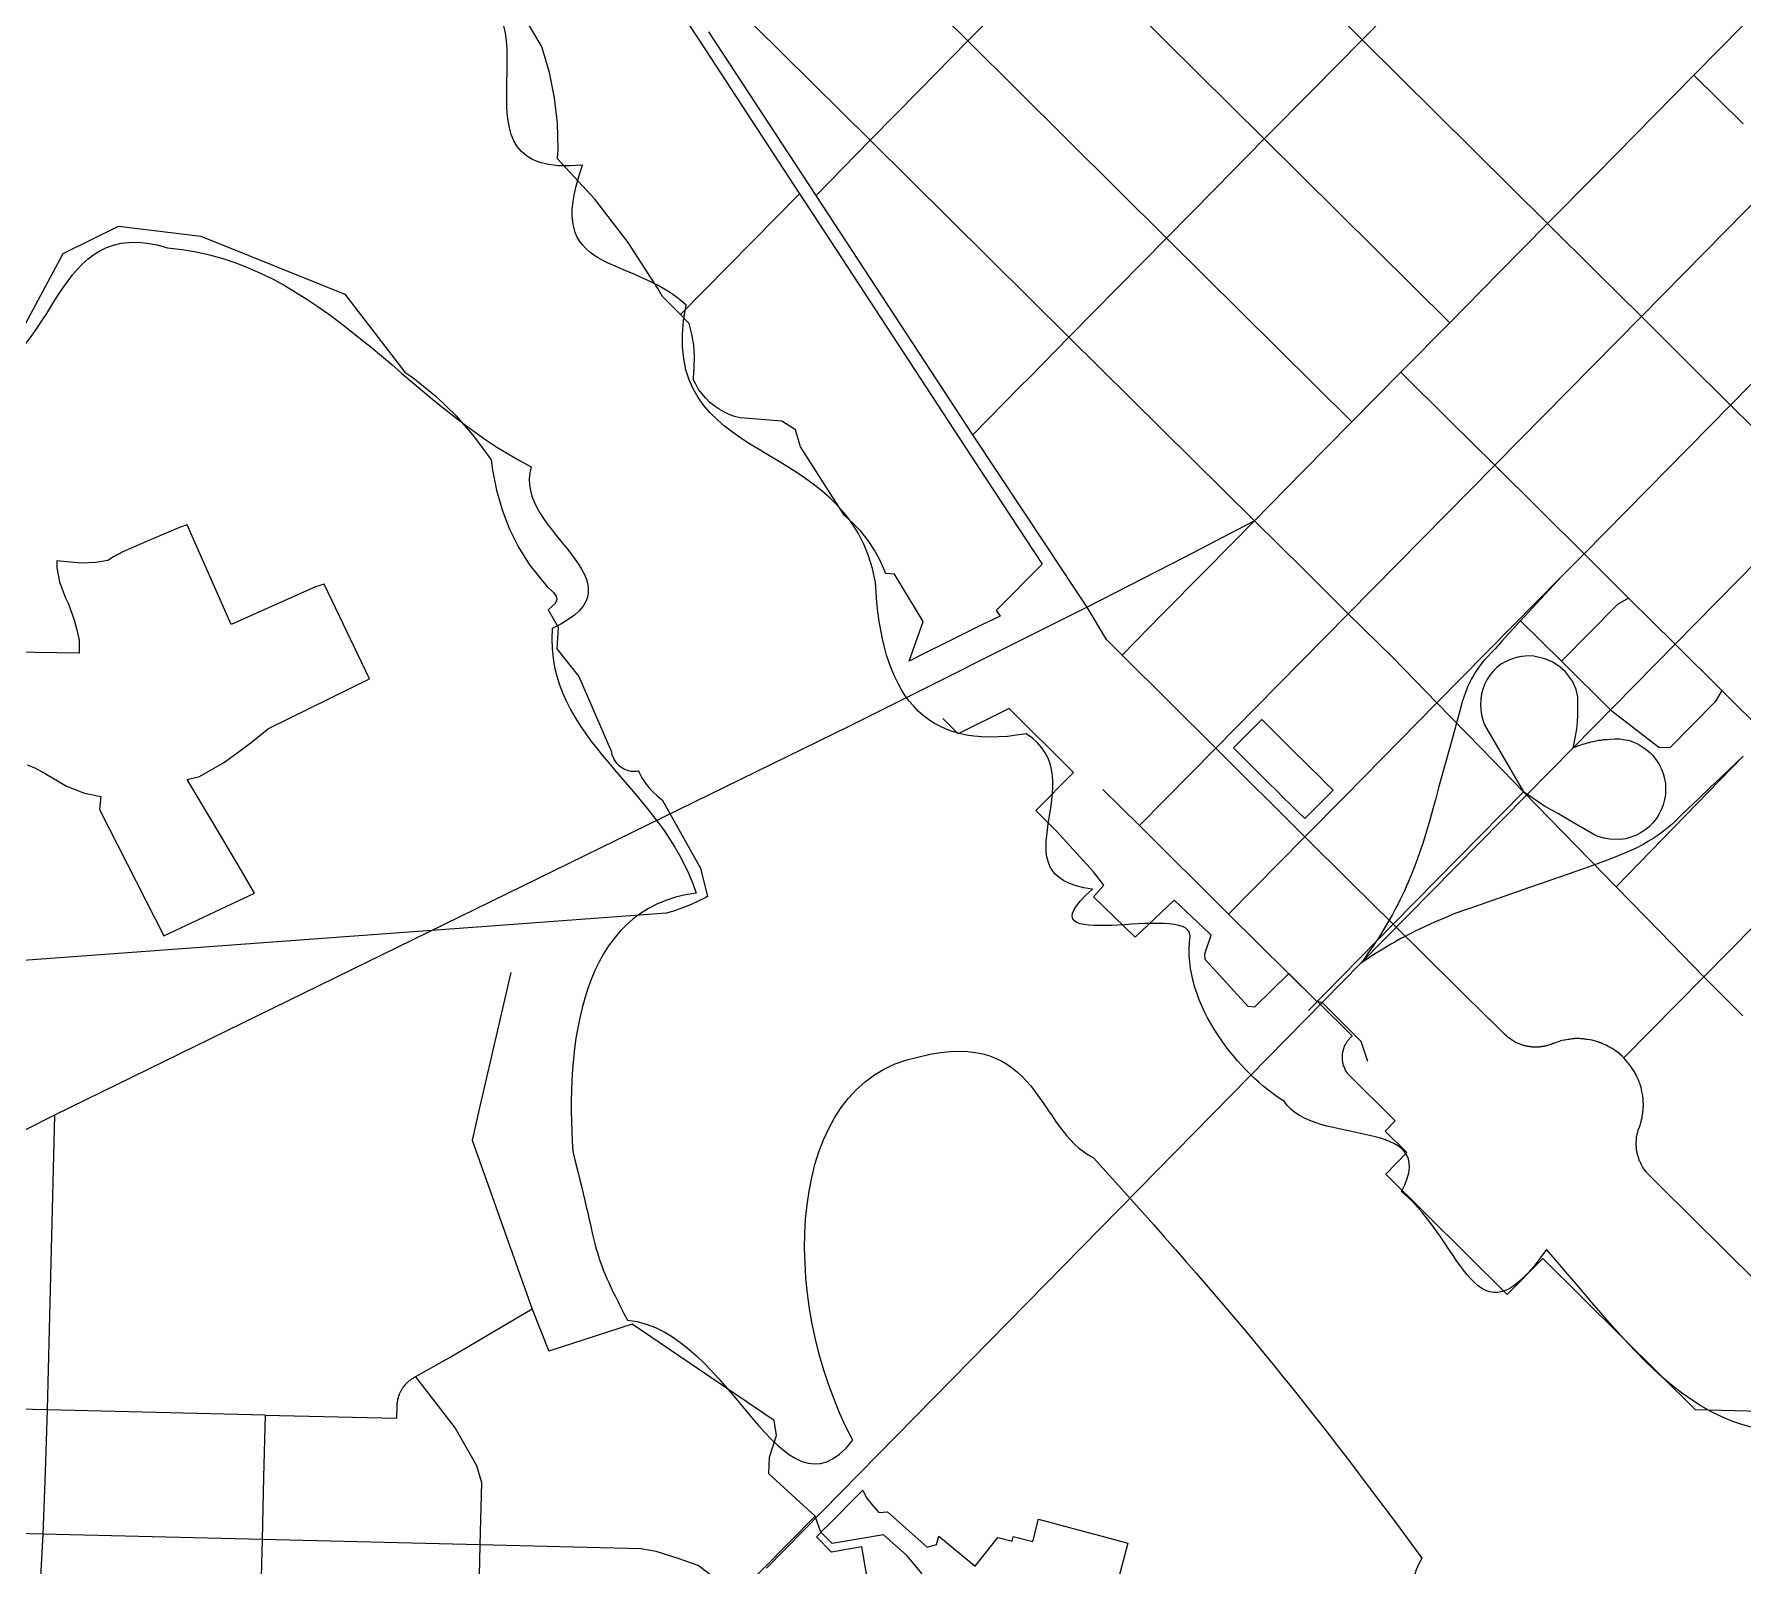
# Model space of a CAD drawing. Extents: x 1 to 394, y 101 to 384.
# Drawn here: x 195.82 to 225.8, y 273.92 to 300.79 of the extents above; entities that cross this region are included whole.
import ezdxf

# ---------------------------------------------------------------- set-up
doc = ezdxf.new("R2010")
doc.units = 0
doc.layers.get('0').update_dxf_attribs({"linetype": 'CONTINUOUS'})

msp = doc.modelspace()

# ---------------------------------------------------------------- linework, layer by layer
at = {"color": 4}
for points in [[(219.120241, 300.696189), (215.629427, 304.154264)], [(212.199996, 300.675726), (209.654532, 303.19255)], [(217.401439, 298.956919), (213.914711, 302.414995)], [(210.48529, 298.936457), (207.947999, 301.44919)], [(213.059407, 301.547407), (212.199996, 300.675726)], [(219.975556, 301.563777), (219.120241, 300.696189)], [(209.535854, 297.962467), (207.657443, 300.83533)], [(225.799033, 300.945825), (224.939632, 300.074144)], [(212.199996, 300.675726), (211.344691, 299.804046)], [(215.686723, 297.213558), (212.199996, 300.675726)], [(219.120241, 300.696189), (218.26084, 299.824507)], [(222.369612, 297.47138), (219.120241, 300.696189)], [(224.939632, 300.074144), (223.229013, 298.338968), (222.369612, 297.47138)], [(225.803129, 299.218832), (224.939632, 300.074144)], [(211.344691, 299.804046), (210.48529, 298.936457)], [(218.26084, 299.824507), (217.401439, 298.956919)], [(210.48529, 298.936457), (209.535854, 297.962467)], [(213.972008, 295.47429), (210.48529, 298.936457)], [(217.401439, 298.956919), (216.546124, 298.085239)], [(220.654896, 295.728018), (217.401439, 298.956919)], [(226.584773, 298.441278), (224.018839, 295.838513)], [(216.546124, 298.085239), (215.686723, 297.213558)], [(212.285945, 293.763667), (209.535854, 297.962467)], [(222.369612, 297.47138), (221.510201, 296.599698)], [(223.233098, 296.616068), (222.369612, 297.47138)], [(215.686723, 297.213558), (214.831408, 296.34597)], [(218.936084, 293.988749), (215.686723, 297.213558)], [(228.152168, 296.890259), (225.582137, 294.283402)], [(221.510201, 296.599698), (220.654896, 295.728018)], [(224.018839, 295.838513), (223.233098, 296.616068)], [(214.831408, 296.34597), (213.972008, 295.47429)], [(220.654896, 295.728018), (219.799581, 294.86043)], [(224.018839, 295.838513), (221.444722, 293.231656)], [(224.800493, 295.060957), (224.018839, 295.838513)], [(213.972008, 295.47429), (213.292667, 294.782674)], [(217.229561, 292.253573), (213.972008, 295.47429)], [(225.582137, 294.283402), (224.800493, 295.060957)], [(213.292667, 294.782674), (213.10851, 294.598516)], [(219.799581, 294.86043), (218.936084, 293.988749)], [(220.663078, 294.005119), (219.799581, 294.86043)], [(213.10851, 294.598516), (212.285945, 293.763667)], [(225.582137, 294.283402), (223.012117, 291.676545)], [(226.367877, 293.509939), (225.582137, 294.283402)], [(218.936084, 293.988749), (218.08078, 293.117069)], [(221.444722, 293.231656), (220.663078, 294.005119)], [(213.591416, 291.799317), (212.285945, 293.763667)], [(218.08078, 293.117069), (217.229561, 292.253573)], [(221.444722, 293.231656), (218.874702, 290.624798)], [(222.230462, 292.4541), (221.444722, 293.231656)], [(227.182271, 292.699644), (224.61224, 290.088695)], [(223.012117, 291.676545), (222.230462, 292.4541)], [(217.229561, 292.253573), (215.99774, 291.611067), (214.295303, 290.739386), (210.121063, 288.648171), (196.174174, 281.826145)], [(217.229561, 292.253573), (216.361968, 291.373707)], [(218.093048, 291.398262), (217.229561, 292.253573)], [(214.049764, 291.107702), (213.591416, 291.799317)], [(223.012117, 291.676545), (222.619247, 291.279582)], [(223.793761, 290.898989), (223.012117, 291.676545)], [(216.361968, 291.373707), (215.60487, 290.608429)], [(218.874702, 290.624798), (218.093048, 291.398262)], [(222.619247, 291.279582), (220.429808, 289.057411)], [(222.619247, 291.279582), (221.898985, 290.502027)], [(214.905079, 289.896352), (214.634973, 290.170543), (214.295303, 290.739386), (214.049764, 291.107702)], [(223.793761, 290.898989), (223.597326, 290.784402), (222.61515, 289.789949)], [(224.61224, 290.088695), (223.793761, 290.898989)], [(215.60487, 290.608429), (214.905079, 289.896352)], [(218.874702, 290.624798), (217.250022, 288.97147)], [(219.660442, 289.847243), (218.874702, 290.624798)], [(221.898985, 290.502027), (221.870384, 290.469288), (221.776305, 290.362885), (221.682225, 290.264667), (221.575815, 290.15008), (221.444858, 290.002754), (221.395723, 289.949554), (221.322073, 289.875894), (221.272938, 289.822694), (221.231975, 289.77359), (221.199288, 289.732669), (221.150153, 289.663094), (221.105104, 289.59352), (221.072418, 289.54032), (221.039731, 289.478938), (220.970167, 289.339797), (220.941566, 289.270222), (220.912965, 289.192465), (220.876087, 289.077878), (220.831038, 288.918274), (220.785989, 288.750486), (220.695996, 288.423095), (220.466821, 287.592338), (220.4136, 287.379533), (220.356294, 287.174914), (220.307159, 287.003032), (220.253938, 286.827059), (220.176202, 286.573331), (220.131153, 286.446466), (220.077932, 286.295048), (220.032883, 286.168183), (219.99192, 286.06587), (219.934613, 285.926728), (219.897736, 285.848971), (219.860858, 285.763032), (219.819895, 285.681178), (219.783018, 285.599325), (219.750331, 285.533847), (219.709368, 285.460186), (219.652061, 285.345599), (219.52519, 285.128702), (219.459712, 285.018207), (219.410577, 284.940451), (219.349184, 284.850415), (219.300049, 284.776755), (219.255, 284.711276), (219.201779, 284.637616), (219.152645, 284.563955), (219.095338, 284.490295)], [(221.898985, 290.502027), (222.61515, 289.789949), (223.474551, 288.938731), (224.32577, 288.283947), (224.526301, 288.275776)], [(224.61224, 290.088695), (222.819768, 288.271671)], [(225.43072, 289.2784), (224.61224, 290.088695)], [(216.55022, 288.263486), (214.905079, 289.896352)], [(220.429808, 289.057411), (219.660442, 289.847243)], [(222.819768, 288.271671), (222.844283, 288.382165), (222.864712, 288.476286), (222.885141, 288.603151), (222.897399, 288.72183), (222.90578, 288.856879), (222.90578, 288.963282), (222.901589, 289.163809), (222.877074, 289.294765), (222.80751, 289.442092), (222.688832, 289.601695), (222.594753, 289.687634), (222.467892, 289.773574), (222.324657, 289.834956), (222.132308, 289.879973), (222.038228, 289.884059), (221.91955, 289.875887), (221.821385, 289.855427), (221.690428, 289.810409), (221.55129, 289.736748), (221.481725, 289.679452), (221.416247, 289.613974), (221.35894, 289.544399), (221.309805, 289.466642), (221.268842, 289.384789), (221.236155, 289.29885), (221.21164, 289.212911), (221.199383, 289.122876), (221.195192, 289.03284), (221.199383, 288.938719), (221.215726, 288.848684), (221.236155, 288.762745), (221.268842, 288.676806), (221.309805, 288.603145), (221.95231, 287.498198)], [(220.429808, 289.057411), (218.81331, 287.416359)], [(221.199184, 288.267578), (220.429808, 289.057411)], [(225.43072, 289.2784), (225.316138, 289.077873), (224.526301, 288.275763)], [(226.212364, 288.500845), (225.43072, 289.2784)], [(214.405799, 286.094516), (213.755112, 286.806592), (213.394981, 287.170815), (214.053861, 287.837876), (212.924354, 288.959194), (212.028118, 288.517215), (211.762118, 288.78322)], [(217.250022, 288.97147), (216.55022, 288.263486)], [(216.55022, 288.263486), (215.212, 286.90481)], [(218.113519, 286.708375), (216.55022, 288.263486)], [(222.819768, 288.271671), (219.095694, 284.490296)], [(221.199184, 288.267578), (221.952185, 287.498207)], [(222.819768, 288.271671), (222.872988, 288.292132), (222.893418, 288.300303), (222.926104, 288.312582), (222.954705, 288.320753), (222.987392, 288.333032), (223.015993, 288.341204), (223.036422, 288.349375), (223.056852, 288.353461), (223.085453, 288.361633), (223.105882, 288.365719), (223.134483, 288.37389), (223.16717, 288.382062), (223.204047, 288.386148), (223.269525, 288.402523), (223.314574, 288.406609), (223.351452, 288.41478), (223.384139, 288.41478), (223.416825, 288.418866), (223.46596, 288.422952), (223.555954, 288.427038), (223.645947, 288.427038), (223.699168, 288.418866), (223.740131, 288.410694), (223.789266, 288.402523), (223.838401, 288.386148), (223.88345, 288.369773), (223.936671, 288.345216), (223.977634, 288.324755), (224.047199, 288.283834), (224.104505, 288.242913), (224.165898, 288.189713), (224.215033, 288.140609), (224.272339, 288.066949), (224.32556, 287.989192), (224.366524, 287.907339), (224.39921, 287.8214), (224.423725, 287.731364), (224.440069, 287.637243), (224.444259, 287.539026), (224.440069, 287.453087), (224.423725, 287.363051), (224.39921, 287.273016), (224.366524, 287.182981), (224.32556, 287.101127), (224.276425, 287.023371), (224.219119, 286.953796), (224.15364, 286.884221), (224.07999, 286.826925), (224.002254, 286.777821), (223.920433, 286.732804), (223.834525, 286.700065), (223.744532, 286.675508), (223.654538, 286.663229), (223.458103, 286.667315), (223.364024, 286.68369), (223.261668, 286.716429), (223.183932, 286.749168), (222.811523, 286.966065), (222.561888, 287.113391), (222.316339, 287.24844), (221.952122, 287.498076)], [(225.807225, 288.124345), (225.406163, 287.743751), (225.226102, 287.571871), (225.017389, 287.371343), (224.841414, 287.203554), (224.702276, 287.068506), (224.550858, 286.925271), (224.407623, 286.806592), (224.313544, 286.737017), (224.22355, 286.679721), (224.145814, 286.630618), (224.047649, 286.573322), (223.95357, 286.524218), (223.884006, 286.491479), (223.794012, 286.450557), (223.568934, 286.360522), (223.417517, 286.29914), (223.307021, 286.258219), (223.147411, 286.196837), (223.02055, 286.151819), (222.930557, 286.123176), (222.836478, 286.090437), (222.75057, 286.061794), (222.054855, 285.820342), (221.187272, 285.513412), (220.745288, 285.361994), (220.507931, 285.25968), (220.401532, 285.214662), (220.303366, 285.169645), (220.213373, 285.128723), (220.061956, 285.059149), (219.849156, 284.948655), (219.800021, 284.924098), (219.730457, 284.883176), (219.67315, 284.850437), (219.644549, 284.838159), (219.611863, 284.817698), (219.587347, 284.801323), (219.423652, 284.703106), (219.366345, 284.66627), (219.304952, 284.629435), (219.223131, 284.576235), (219.09627, 284.490296)], [(225.807225, 288.124345), (223.576865, 285.828509)], [(215.212, 286.90481), (214.569495, 287.539131)], [(218.81331, 287.416359), (218.113519, 286.708375)], [(221.952185, 287.498207), (219.660442, 285.173725)], [(223.576865, 285.828509), (221.952185, 287.498207)], [(227.775662, 286.949826), (225.115606, 284.252936)], [(216.775298, 285.349699), (215.212, 286.90481)], [(218.899259, 285.93082), (218.113519, 286.708375), (216.775298, 285.349699)], [(218.326318, 283.819143), (217.831134, 284.31023), (217.229561, 283.720925), (217.119065, 283.729097), (216.361968, 284.555762), (216.357777, 284.653979), (216.468273, 284.985463), (216.439672, 285.014106), (215.821724, 285.595226), (215.138287, 284.948628), (214.405747, 285.656612), (214.585817, 285.861231), (214.405747, 286.094499)], [(219.660442, 285.173725), (218.899259, 285.93082)], [(224.34623, 285.038677), (223.576865, 285.828509)], [(218.326318, 283.819143), (216.775298, 285.349699)], [(219.660442, 285.173725), (218.174901, 283.663631)], [(221.346505, 283.508121), (219.660442, 285.173725)], [(225.115606, 284.252936), (224.34623, 285.038677)], [(204.182994, 284.330692), (203.626428, 281.928459)], [(219.095694, 284.490296), (208.664164, 273.874621)], [(225.115606, 284.252936), (223.711918, 282.828781)], [(225.799033, 283.565414), (225.115606, 284.252936)], [(219.218458, 282.763303), (219.09978, 283.119337), (218.416354, 283.79868), (218.32636, 283.819141)], [(224.342145, 277.275399), (222.287759, 279.309325), (221.665714, 278.679088), (219.533571, 280.79077), (219.901895, 281.167265), (219.525389, 281.543771), (219.701364, 281.723831), (218.862424, 282.554589), (218.854042, 282.570932), (218.841785, 282.58319), (218.829527, 282.607705), (218.825337, 282.611896), (218.821146, 282.620277), (218.821146, 282.628658), (218.800717, 282.669621), (218.800717, 282.678003), (218.792335, 282.694346), (218.792335, 282.702727), (218.788145, 282.711109), (218.788145, 282.71949), (218.783954, 282.727871), (218.783954, 282.736252), (218.779764, 282.744633), (218.779764, 282.760977), (218.775573, 282.769358), (218.775573, 282.793873), (218.771382, 282.802254), (218.771382, 282.87999), (218.775573, 282.888372), (218.775573, 282.912887), (218.779764, 282.921268), (218.779764, 282.929649), (218.783954, 282.93803), (218.783954, 282.95846), (218.792335, 282.974803), (218.792335, 282.983184), (218.796526, 282.991565), (218.796526, 282.999947), (218.800717, 283.008328), (218.804907, 283.012519), (218.804907, 283.0209), (218.833508, 283.078206), (218.837699, 283.082397), (218.854042, 283.115084), (218.858233, 283.119274), (218.862424, 283.127656), (218.874681, 283.139913), (218.878872, 283.148294), (218.891129, 283.160552), (218.89532, 283.168933), (218.903701, 283.173124), (218.907892, 283.181505), (218.916273, 283.185696), (218.920464, 283.194077), (218.932721, 283.206334), (218.941102, 283.210525), (218.941102, 283.214716), (218.32724, 283.824486)], [(223.711918, 282.828781), (223.683317, 282.857382), (223.65063, 282.881897), (223.638373, 282.89824), (223.556551, 282.959633), (223.540208, 282.968014), (223.507521, 282.992529), (223.487092, 283.000911), (223.470748, 283.013168), (223.438061, 283.029511), (223.417632, 283.041769), (223.401289, 283.05015), (223.38086, 283.058531), (223.364516, 283.066913), (223.344087, 283.075294), (223.327743, 283.083675), (223.307314, 283.092056), (223.290971, 283.096247), (223.270542, 283.104628), (223.250112, 283.108819), (223.233769, 283.1172), (223.21334, 283.121391), (223.19291, 283.129772), (223.172481, 283.133963), (223.156138, 283.138153), (223.074316, 283.154497), (223.053887, 283.154497), (223.037543, 283.158687), (223.017114, 283.158687), (222.996685, 283.162878), (222.955722, 283.162878), (222.935292, 283.167068), (222.853471, 283.167068), (222.833041, 283.162878), (222.796164, 283.162878), (222.755201, 283.154497), (222.734772, 283.154497), (222.673379, 283.142239), (222.657036, 283.138048), (222.595643, 283.125791), (222.5793, 283.11741), (222.55887, 283.113219), (222.538441, 283.104838), (222.522098, 283.100647), (222.481135, 283.084304), (222.464791, 283.080113), (222.448448, 283.071732), (222.387055, 283.051303), (222.370712, 283.047112), (222.333834, 283.034854), (222.321577, 283.034854), (222.305233, 283.030664), (222.292976, 283.026473), (222.280718, 283.026473), (222.268461, 283.022283), (222.23986, 283.022283), (222.227602, 283.018092), (222.104828, 283.018092), (222.09257, 283.022283), (222.063969, 283.022283), (222.051712, 283.026473), (222.039454, 283.026473), (222.023111, 283.030664), (222.010853, 283.034854), (221.998596, 283.034854), (221.986338, 283.039045), (221.969995, 283.043236), (221.957737, 283.047426), (221.94548, 283.047426), (221.920965, 283.055808), (221.908707, 283.064189), (221.892364, 283.068379), (221.855486, 283.080637), (221.843229, 283.089018), (221.830971, 283.093209), (221.818714, 283.10159), (221.806456, 283.105781), (221.794199, 283.114162), (221.781941, 283.118352), (221.77356, 283.126734), (221.761302, 283.135115), (221.749045, 283.139306), (221.72453, 283.155649), (221.716148, 283.16403), (221.691633, 283.180374), (221.683252, 283.188755), (221.670994, 283.197136), (221.662613, 283.205517), (221.650356, 283.213899), (221.617669, 283.246585), (221.347563, 283.512594)], [(224.329866, 280.598421), (224.121153, 280.807134), (224.112771, 280.819392), (224.10439, 280.827773), (224.088047, 280.852288), (224.079665, 280.860669), (224.063322, 280.885184), (224.054941, 280.893566), (224.038597, 280.918081), (224.034407, 280.930338), (224.026026, 280.942596), (224.021835, 280.954853), (224.013454, 280.967111), (224.009263, 280.979368), (224.000882, 280.991626), (223.996691, 281.003884), (223.98831, 281.016141), (223.959709, 281.102049), (223.955519, 281.118392), (223.943261, 281.15527), (223.943261, 281.171613), (223.93907, 281.18387), (223.93907, 281.196128), (223.93488, 281.208386), (223.93488, 281.224729), (223.930689, 281.236986), (223.930689, 281.265587), (223.926499, 281.277845), (223.926499, 281.359667), (223.930689, 281.371924), (223.930689, 281.412888), (223.93488, 281.425145), (223.93488, 281.441488), (223.93907, 281.453746), (223.93907, 281.466004), (223.943261, 281.478261), (223.947452, 281.494605), (223.951642, 281.506862), (223.951642, 281.51912), (223.960023, 281.543635), (223.964214, 281.559978), (223.976472, 281.596856), (223.980662, 281.596856), (223.989043, 281.629542), (223.997425, 281.649972), (224.001615, 281.670401), (224.009997, 281.686744), (224.022254, 281.748137), (224.030635, 281.768566), (224.034826, 281.784909), (224.034826, 281.805339), (224.047083, 281.866731), (224.047083, 281.88716), (224.051274, 281.90759), (224.051274, 281.968982), (224.055465, 281.985326), (224.055465, 282.026289), (224.051274, 282.046718), (224.051274, 282.108111), (224.042893, 282.149074), (224.042893, 282.169503), (224.038702, 282.189932), (224.034512, 282.206276), (224.014082, 282.308631), (224.009892, 282.324975), (224.001511, 282.345404), (223.99732, 282.365833), (223.988939, 282.382177), (223.980557, 282.402606), (223.976367, 282.423035), (223.967986, 282.439379), (223.959604, 282.459808), (223.951223, 282.476151), (223.942842, 282.496581), (223.934461, 282.512924), (223.926079, 282.533353), (223.913822, 282.549697), (223.905441, 282.56604), (223.897059, 282.586469), (223.884802, 282.602813), (223.876421, 282.619156), (223.839543, 282.668291), (223.831162, 282.684634), (223.794285, 282.733769), (223.777941, 282.750113), (223.765684, 282.766456), (223.753426, 282.778714), (223.741169, 282.795057), (223.708482, 282.827744)], [(203.626428, 281.928459), (203.503653, 281.388257), (204.555403, 278.417174)], [(196.174174, 281.826145), (194.62725, 281.048587)], [(196.174174, 281.826145), (196.043217, 276.653355)], [(226.0364, 278.904176), (224.329866, 280.598421)], [(204.555403, 278.417174), (203.114879, 277.574148)], [(204.555403, 278.417174), (204.850056, 277.684634)], [(209.523576, 274.787222), (208.709182, 275.527944), (208.72144, 275.822597), (208.840118, 276.203189), (208.803241, 276.465102), (206.310967, 278.159357), (204.849982, 277.684634)], [(203.114879, 277.574148), (203.057573, 277.541461), (202.509189, 277.230434)], [(202.509199, 277.230382), (202.496942, 277.226191), (202.472426, 277.213934), (202.464045, 277.205552), (202.43953, 277.193295), (202.431149, 277.184914), (202.422768, 277.180723), (202.414386, 277.172342), (202.406005, 277.168151), (202.397624, 277.15977), (202.389243, 277.155579), (202.372899, 277.139236), (202.364518, 277.135045), (202.360328, 277.126664), (202.351946, 277.118283), (202.343565, 277.114092), (202.335184, 277.105711), (202.330993, 277.09733), (202.322612, 277.088948), (202.318421, 277.080567), (202.31004, 277.072186), (202.301659, 277.067995), (202.293278, 277.051652), (202.284896, 277.043271), (202.280706, 277.034889), (202.272325, 277.026508), (202.268134, 277.018127), (202.263943, 277.005869), (202.259753, 276.997488), (202.251372, 276.989107), (202.239114, 276.964592), (202.234923, 276.952334), (202.222666, 276.927819), (202.218475, 276.915562), (202.210094, 276.899218), (202.210094, 276.890837), (202.205903, 276.87858), (202.201713, 276.870198), (202.201713, 276.857941), (202.193332, 276.841597), (202.193332, 276.82934), (202.189141, 276.820959), (202.189141, 276.812577), (202.18495, 276.80032), (202.18495, 276.779891), (202.18076, 276.771509), (202.18076, 276.722374), (202.172378, 276.501382), (199.864261, 276.554603)], [(202.509199, 277.230382), (203.200818, 276.334145), (203.577324, 275.675276), (203.667317, 275.376527), (203.638748, 274.283856)], [(227.697905, 277.259025), (226.793487, 276.604241), (224.968275, 276.653376), (224.342145, 277.27542)], [(196.043217, 276.653355), (194.508572, 276.690232)], [(196.043217, 276.653355), (196.01053, 275.556587)], [(199.869604, 276.559234), (196.043217, 276.653313)], [(199.869604, 276.559234), (199.840961, 275.470648)], [(196.010478, 275.556587), (195.969514, 274.472109)], [(199.840961, 275.470648), (199.816446, 274.377977)], [(195.969556, 274.472109), (192.171812, 274.566188), (188.300396, 274.660309)], [(208.152616, 273.399898), (209.523576, 274.787222)], [(211.397891, 273.772307), (211.127795, 274.095603), (210.722647, 274.45983), (209.818228, 274.308413), (209.621793, 274.504848), (209.523628, 274.787222)], [(195.969556, 274.472109), (195.91225, 273.395802)], [(199.816404, 274.377977), (195.969556, 274.472056)], [(199.816404, 274.377977), (199.787803, 273.289402)], [(203.638706, 274.283856), (199.816404, 274.377935)], [(203.638706, 274.283856), (203.614191, 273.195281)], [(206.462457, 274.214281), (203.638706, 274.283845)], [(208.152616, 273.399898), (207.465093, 273.919628), (207.117241, 274.046499), (206.732553, 274.165177), (206.462457, 274.214312)]]:
    msp.add_lwpolyline(points, dxfattribs=at)
at = {"color": 3}
for points in [[(205.734013, 303.339877), (207.497833, 300.671634), (209.245288, 297.995207), (207.158162, 295.875344), (206.834867, 296.194552), (206.757131, 296.329601), (206.241486, 297.139895), (205.652181, 297.901081), (205.001494, 298.609066), (205.009875, 298.776854), (204.997618, 299.23111), (204.948483, 299.677181), (204.858489, 300.123253), (204.731629, 300.557047), (204.7112, 300.593882), (204.473833, 300.99903)], [(209.245288, 297.995207), (209.494922, 297.614613), (212.24911, 293.407629), (213.501381, 291.49648), (212.699276, 290.682093), (212.764754, 290.583875), (212.445545, 290.428363), (211.835779, 290.125526), (211.455187, 289.937276), (211.168717, 289.794043), (211.418352, 290.485657), (210.914986, 291.316414), (210.755386, 291.328693), (210.743128, 291.369614), (210.661307, 291.557864), (210.563142, 291.737929), (210.44856, 291.909811), (210.321699, 292.073507), (210.178464, 292.220833), (210.027047, 292.355882), (209.261767, 293.550862), (209.17586, 293.849606), (208.938493, 294.005118), (208.205952, 294.062414), (208.107787, 294.086971), (208.013708, 294.11971), (207.919628, 294.164728), (207.833721, 294.213832), (207.747813, 294.271128), (207.670077, 294.33251), (207.600513, 294.40617), (207.535035, 294.479831), (207.473642, 294.561684), (207.424507, 294.651719), (207.379458, 294.741755), (207.383649, 294.749926), (207.399992, 294.946361), (207.404183, 295.142797), (207.391925, 295.339232), (207.359239, 295.531575), (207.310104, 295.719825), (207.158676, 295.875336), (209.245801, 297.995198)], [(195.670797, 295.723987), (196.32558, 296.94352), (197.295477, 297.422332), (198.740097, 297.25045), (201.2651, 296.231444), (202.320946, 294.860491), (202.488728, 294.745903), (202.86932, 294.434881), (203.221268, 294.095212), (203.544574, 293.722805), (203.835131, 293.325841), (203.859646, 293.145776), (203.92921, 292.79383), (204.027375, 292.445977), (204.158332, 292.1104), (204.317942, 291.791193), (204.506184, 291.480171), (204.821308, 291.091393), (204.833565, 291.083221), (204.919473, 291.009561), (204.931731, 290.997282), (204.97678, 290.931804), (204.989037, 290.874508), (204.956351, 290.804933), (204.837672, 290.694439), (205.013647, 290.387509), (204.989132, 290.006916), (205.37382, 289.524013), (205.94675, 288.198076), (205.94675, 288.189905), (205.955131, 288.153069), (205.979646, 288.087591), (205.99599, 288.058948), (206.016419, 288.026209), (206.036848, 288.001652), (206.061363, 287.973009), (206.085878, 287.952548), (206.143185, 287.911627), (206.175872, 287.895252), (206.24135, 287.870695), (206.278228, 287.862523), (206.310914, 287.858437), (206.347792, 287.858437), (206.380479, 287.862523), (206.417356, 287.866609), (206.429613, 287.837966), (206.478748, 287.743845), (206.536055, 287.65381), (206.601533, 287.571957), (206.675184, 287.4942), (206.752919, 287.420539), (206.838827, 287.359157), (207.505889, 286.155992), (207.632749, 285.660812), (207.600063, 285.644437), (207.334053, 285.513481), (207.051679, 285.407079), (206.91254, 285.366157), (205.484295, 285.263844), (203.908718, 285.149256), (201.752028, 284.989653)], [(195.695322, 287.972925), (195.826279, 287.919725), (196.010436, 287.817411), (196.382845, 287.596421), (196.697958, 287.47365), (196.984429, 287.416354), (196.959914, 287.18718), (198.093507, 284.973193), (199.681362, 285.71801), (199.448091, 286.123156), (198.944725, 286.974375), (198.498655, 287.7151), (198.715551, 287.768299), (199.153439, 288.017935), (199.329413, 288.148892), (199.624066, 288.361697), (199.930997, 288.607241), (201.702998, 289.478921), (200.904979, 291.140435), (200.753562, 291.095417), (199.272117, 290.436541), (198.502751, 292.183995), (198.363602, 292.134892), (197.786575, 291.89344), (197.369148, 291.709282), (197.209549, 291.623343), (197.107193, 291.557865), (196.89849, 291.521029), (196.644759, 291.512858), (196.452409, 291.529233), (196.210967, 291.549693), (196.210967, 291.426921), (196.260102, 291.18547), (196.358267, 290.915371), (196.415574, 290.80897), (196.51793, 290.514317), (196.562979, 290.342436), (196.603942, 290.158278), (196.603942, 289.933196), (195.052922, 289.953657)], [(217.835231, 288.296225), (218.232197, 287.899262), (218.359057, 287.77649), (218.481832, 287.649626), (218.608692, 287.526854), (218.113519, 287.027582), (217.986648, 287.150353), (217.863873, 287.273126), (217.737013, 287.395897), (217.614238, 287.522762), (217.487378, 287.645533), (217.340047, 287.79286), (217.110872, 288.017942), (216.861237, 288.267578), (217.356421, 288.766851), (217.483282, 288.644078), (217.606056, 288.521307), (217.835231, 288.296225)], [(201.752112, 284.989568), (194.901442, 284.486203)], [(209.69955, 274.582605), (210.354334, 275.24557), (210.419812, 275.110517), (210.522168, 274.987753), (210.640846, 274.848604), (210.792263, 274.860861), (211.483882, 274.242913), (211.647578, 274.292048), (211.688542, 274.435284), (212.331047, 273.907371), (212.728013, 274.414823), (212.977648, 274.349345), (212.998077, 274.431166), (213.337748, 274.341173), (213.440103, 274.734043), (214.225844, 274.521233), (214.618714, 274.418877), (215.007488, 274.312467), (214.790592, 273.493988)], [(210.513483, 273.23198), (210.341605, 274.246894), (209.809585, 274.156901), (209.543586, 274.4229), (209.6991, 274.58251)]]:
    msp.add_lwpolyline(points, dxfattribs=at)
at = {"color": 1}
for points in [[(205.437496, 298.49465), (202.895563, 298.254993), (205.150428, 301.218606), (203.297579, 301.649821)], [(207.255311, 296.039301), (206.275074, 296.957124), (204.727061, 296.516202), (205.437496, 298.49465)], [(194.787908, 294.841466), (196.271176, 295.006115), (196.095547, 297.680888), (198.158356, 297.046966)], [(198.158356, 297.046966), (200.890983, 296.799551), (202.330239, 294.312647), (204.538923, 293.204366)], [(210.57805, 291.173463), (210.115343, 293.853287), (206.680568, 293.104664), (207.255311, 296.039301)], [(204.538923, 293.204366), (204.180469, 292.055014), (206.661176, 291.19373), (204.908274, 290.364298)], [(213.225764, 288.517508), (211.38688, 288.188158), (210.676843, 289.244813), (210.57805, 291.173463)], [(204.908274, 290.364298), (204.759193, 288.42332), (206.838848, 287.582141), (207.43359, 285.719471)], [(214.38889, 285.791682), (212.626192, 286.004334), (214.465788, 287.725592), (213.225764, 288.517508)], [(216.099164, 284.969089), (216.096021, 285.590775), (212.999774, 284.568222), (214.38889, 285.791682)], [(207.43359, 285.719471), (205.373547, 285.473529), (205.138496, 283.008506), (205.268593, 281.18913)], [(217.748003, 282.067441), (217.007176, 282.526585), (215.939595, 283.749371), (216.099164, 284.969089)], [(211.345163, 282.850363), (213.484555, 283.376662), (213.391293, 281.563341), (214.406092, 281.077995)], [(210.179124, 276.118454), (208.858976, 278.616553), (208.974008, 282.393649), (211.345163, 282.850363)], [(219.810403, 280.48386), (220.522965, 281.824312), (218.284821, 281.245713), (217.748003, 282.067441)], [(205.268593, 281.18913), (205.750797, 279.317214), (205.565593, 279.487007), (206.225656, 278.226753)], [(214.406092, 281.077995), (216.824067, 278.399836), (218.030964, 276.957405), (220.169099, 274.04718)], [(222.351592, 279.46883), (221.100757, 277.645818), (220.913981, 279.5715), (219.810403, 280.48386)], [(228.375119, 276.633324), (225.345462, 275.393007), (224.126213, 277.460069), (222.351592, 279.46883)], [(206.225656, 278.226753), (208.057196, 278.053963), (208.919237, 274.516236), (210.179124, 276.118454)], [(220.169099, 274.04718), (219.502425, 273.083444), (220.908051, 270.114184), (218.859322, 271.268719)]]:
    msp.add_open_spline(points, degree=3, dxfattribs=at)

doc.saveas('drawing.dxf')
